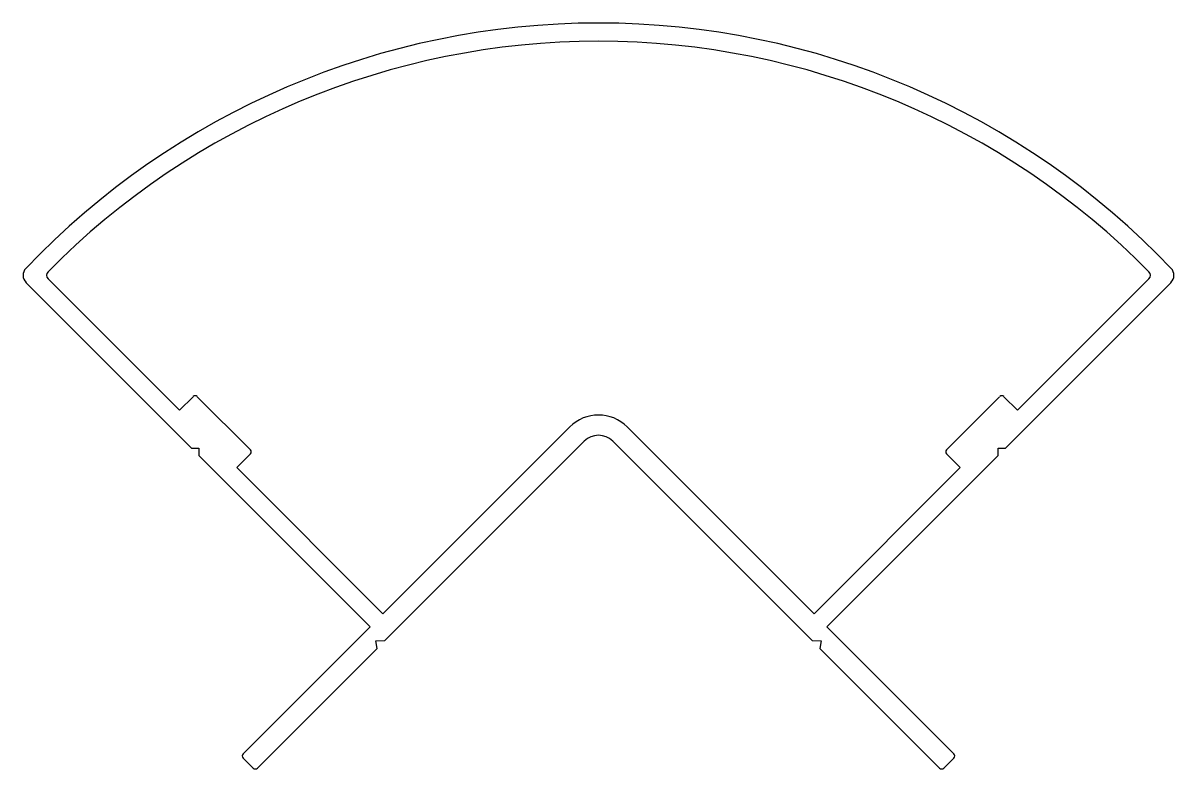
# Model space of a CAD drawing. Extents: x 986 to 1099, y 553 to 626.
import ezdxf

# ---------------------------------------------------------------- set-up
doc = ezdxf.new("R2010")
doc.units = 0
doc.layers.get('0').update_dxf_attribs({"linetype": 'CONTINUOUS'})

msp = doc.modelspace()

# ---------------------------------------------------------------- linework, layer by layer
for p, q in [((1001.02, 587.95), (988.06, 600.91)), ((1096.66, 600.91), (1083.7, 587.95)), ((985.88, 600.54), (1002.22, 584.2)), ((1082.5, 584.2), (1098.84, 600.54)), ((1002.36, 589.29), (1001.02, 587.95)), ((1008.02, 584.06), (1002.78, 589.29)), ((1081.93, 589.29), (1076.7, 584.06)), ((1083.7, 587.95), (1082.36, 589.29)), ((1039.53, 586.31), (1021.09, 567.87)), ((1063.62, 567.87), (1045.19, 586.31)), ((1021.29, 565.24), (1040.94, 584.89)), ((1043.77, 584.89), (1063.43, 565.24)), ((1002.22, 584.2), (1002.92, 584.2)), ((1002.92, 584.2), (1002.93, 583.48)), ((1006.67, 582.29), (1008.02, 583.64)), ((1076.7, 583.64), (1078.05, 582.29)), ((1081.78, 583.48), (1081.79, 584.2)), ((1081.79, 584.2), (1082.5, 584.2)), ((1002.93, 583.48), (1019.82, 566.6)), ((1064.9, 566.6), (1081.78, 583.48)), ((1021.09, 567.87), (1006.67, 582.29)), ((1078.05, 582.29), (1063.62, 567.87)), ((1019.82, 566.6), (1007.31, 554.08)), ((1077.41, 554.08), (1064.9, 566.6)), ((1008.72, 552.67), (1020.52, 564.47)), ((1020.4, 565.23), (1021.29, 565.24)), ((1020.52, 564.47), (1020.4, 565.23)), ((1063.43, 565.24), (1064.32, 565.23)), ((1064.32, 565.23), (1064.2, 564.47)), ((1064.2, 564.47), (1076, 552.67)), ((1007.31, 553.66), (1008.3, 552.67)), ((1076.42, 552.67), (1077.41, 553.66))]:
    msp.add_line(p, q)
for centre, radius, start, end in [((1042.36, 548.08), 78.05, 43.6306, 136.3694), ((1042.36, 548.08), 76.25, 44.5905, 135.4095), ((986.59, 601.25), 1, 136.3694, 225), ((1098.13, 601.25), 1, 315, 43.6306), ((988.41, 601.26), 0.5, 135.4075, 224.9989), ((1096.31, 601.26), 0.5, 315.0003, 44.5914), ((1002.57, 589.08), 0.3, 45.0001, 135), ((1082.15, 589.08), 0.3, 45, 135), ((1042.36, 583.48), 4, 45.0001, 134.9999), ((1042.36, 583.48), 2, 45, 135), ((1007.8, 583.85), 0.3, 315.0001, 45.0001), ((1076.91, 583.85), 0.3, 135, 224.9999), ((1007.52, 553.87), 0.3, 135, 224.9997), ((1077.2, 553.87), 0.3, 315.0003, 45), ((1008.51, 552.88), 0.3, 224.9997, 315), ((1076.21, 552.88), 0.3, 225, 315.0003)]:
    msp.add_arc(centre, radius, start, end)

doc.saveas('drawing.dxf')
